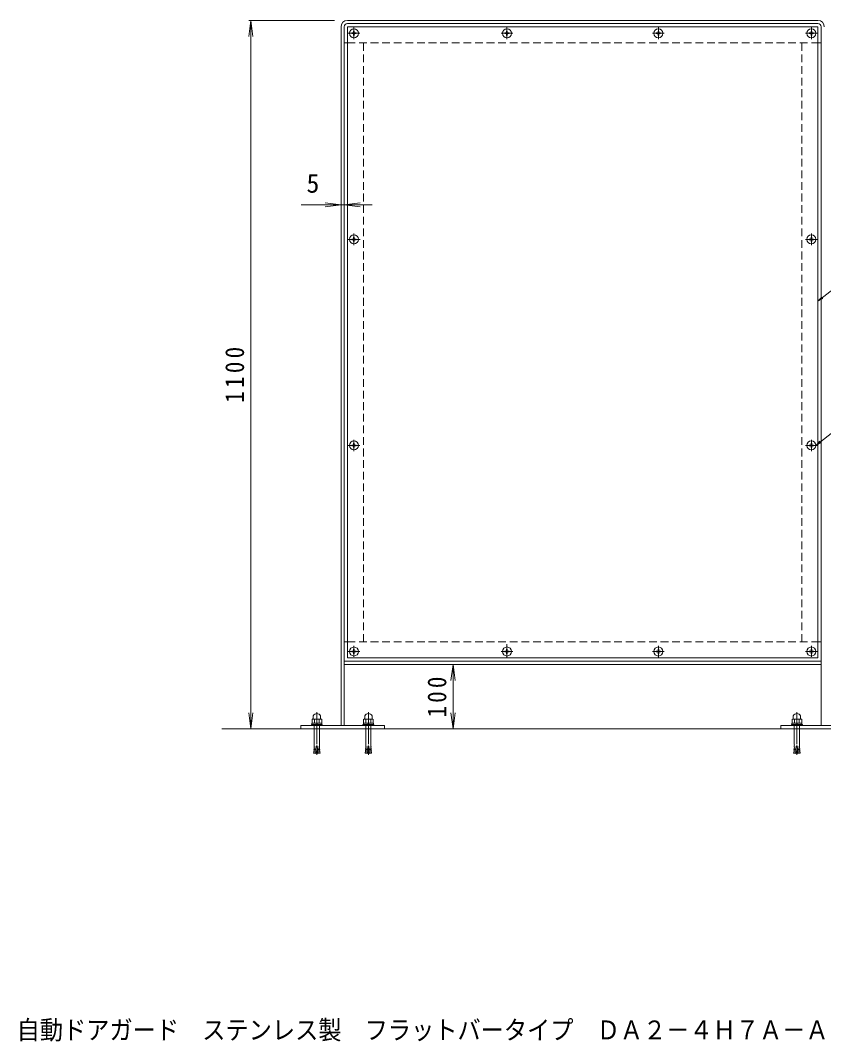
# Model space of a CAD drawing. Units: millimetres, scale not verified. Extents: x -886 to 1168, y -1357 to 1045.
# Drawn here: x -886 to 360, y -1357 to 228 of the extents above; entities that cross this region are included whole.
import ezdxf
from ezdxf.enums import TextEntityAlignment as Align

# ---------------------------------------------------------------- set-up
doc = ezdxf.new("R2010")
doc.units = ezdxf.units.MM
doc.header["$LTSCALE"] = 10
doc.linetypes.add('CHAIN1', pattern=[8, 5, -1, 1, -1])
doc.linetypes.add('DASHED1', pattern=[1.8, 1.2, -0.6])
for name, color, linetype, lineweight in [('0-0', 4, 'Continuous', 13), ('0-1', 3, 'CHAIN1', 13), ('0-2', 6, 'Continuous', 13), ('0-4', 7, 'Continuous', 13), ('0-5', 2, 'Continuous', 13), ('0-9', 2, 'Continuous', 13), ('0-A', 2, 'Continuous', 13), ('0-F', 7, 'Continuous', 13)]:
    doc.layers.add(name, color=color, linetype=linetype, lineweight=lineweight)
doc.styles.add('ＭＳ ゴシック', font='')
doc.styles.get('ＭＳ ゴシック').set_extended_font_data('MS Gothic')

msp = doc.modelspace()

# ---------------------------------------------------------------- linework, layer by layer
at = {"layer": '0-0'}
for p, q in [((-378.71, 228.39), (351.29, 228.39)), ((351.29, 223.39), (-378.71, 223.39)), ((-388.71, 218.39), (-388.71, -866.61)), ((-383.71, 218.39), (-383.71, -866.61)), ((356.29, 218.39), (356.29, -866.61)), ((-383.71, -766.61), (356.29, -766.61)), ((-383.71, -771.61), (356.29, -771.61)), ((-321.21, -866.61), (-451.21, -866.61)), ((-451.21, -866.61), (-451.21, -871.61)), ((-451.21, -871.61), (-321.21, -871.61)), ((-321.21, -866.61), (-321.21, -871.61)), ((293.79, -866.61), (423.79, -866.61)), ((293.79, -866.61), (293.79, -871.61)), ((293.79, -871.61), (423.79, -871.61))]:
    msp.add_line(p, q, dxfattribs=at)
at = {"layer": '0-0', "linetype": 'CHAIN1'}
for p, q in [((-426.21, -845.69), (-426.21, -912.25)), ((-346.21, -845.69), (-346.21, -912.25)), ((318.79, -845.69), (318.79, -912.25))]:
    msp.add_line(p, q, dxfattribs=at)
at = {"layer": '0-0'}
for centre, radius, start, end in [((-378.71, 218.39), 10, 90, 180), ((-378.71, 218.39), 5, 90, 180), ((351.29, 218.39), 10, 0, 90), ((351.29, 218.39), 5, 0, 90)]:
    msp.add_arc(centre, radius, start, end, dxfattribs=at)
at = {"layer": '0-1'}
for p, q in [((-377.72, 208.39), (-359.71, 208.39)), ((-368.71, 217.48), (-368.71, 199.46)), ((-122.2, 208.39), (-140.2, 208.39)), ((-131.21, 217.48), (-131.21, 199.46)), ((94.78, 208.39), (112.79, 208.39)), ((103.79, 217.48), (103.79, 199.46)), ((350.3, 208.39), (332.3, 208.39)), ((341.29, 217.48), (341.29, 199.46)), ((-368.71, -120.7), (-368.71, -102.68)), ((341.29, -120.7), (341.29, -102.68)), ((-377.6, -111.61), (-359.1, -111.61)), ((350.3, -111.61), (332.3, -111.61)), ((-368.71, -440.7), (-368.71, -422.68)), ((341.29, -440.7), (341.29, -422.68)), ((-377.72, -431.61), (-359.71, -431.61)), ((350.3, -431.61), (332.3, -431.61)), ((-368.71, -759.85), (-368.71, -743.05)), ((-131.21, -739.96), (-131.21, -760.68)), ((103.79, -760.7), (103.79, -742.68)), ((341.29, -759.85), (341.29, -743.05)), ((-377.43, -751.61), (-359.39, -751.61)), ((-122.2, -751.61), (-140.2, -751.61)), ((94.78, -751.61), (112.79, -751.61)), ((350.01, -751.61), (331.97, -751.61))]:
    msp.add_line(p, q, dxfattribs=at)
at = {"layer": '0-1', "linetype": 'Continuous'}
for p, q in [((-383.71, 193.39), (-378.71, 193.39)), ((351.29, 193.39), (356.29, 193.39)), ((-383.71, -736.61), (-378.71, -736.61)), ((351.29, -736.61), (356.29, -736.61))]:
    msp.add_line(p, q, dxfattribs=at)
at = {"layer": '0-1', "linetype": 'DASHED1'}
for p, q in [((-378.71, 193.39), (351.29, 193.39)), ((-353.71, 193.39), (-353.71, -736.61)), ((326.29, 193.39), (326.29, -736.61)), ((-378.71, -736.61), (351.29, -736.61))]:
    msp.add_line(p, q, dxfattribs=at)
at = {"layer": '0-2'}
for p, q in [((-378.71, 218.39), (351.29, 218.39)), ((351.29, 218.39), (351.29, -761.61))]:
    msp.add_line(p, q, dxfattribs=at)
msp.add_lwpolyline([(-378.71, 218.39), (-378.71, -761.61), (351.29, -761.61)], dxfattribs=at)
at = {"layer": '0-4'}
for p, q in [((-528.71, 228.39), (-531.97, 203.6)), ((-531.71, 228.39), (-398.71, 228.39)), ((-528.71, -871.61), (-528.71, 228.39)), ((-528.71, 228.39), (-525.45, 203.6)), ((-340.46, -57.97), (-450.54, -57.97)), ((-388.71, -57.97), (-413.5, -54.71)), ((-388.71, -57.97), (-413.5, -61.24)), ((-383.71, -57.97), (-358.92, -54.71)), ((-383.71, -57.97), (-358.92, -61.24)), ((-214.81, -771.61), (-218.08, -796.4)), ((-214.81, -871.61), (-214.81, -771.61)), ((-214.81, -771.61), (-211.55, -796.4)), ((-528.71, -871.61), (-531.97, -846.82)), ((-528.71, -871.61), (-525.45, -846.82)), ((-214.81, -871.61), (-218.08, -846.82)), ((-214.81, -871.61), (-211.55, -846.82))]:
    msp.add_line(p, q, dxfattribs=at)
at = {"layer": '0-5'}
for p, q in [((-431.96, -851.48), (-431.96, -855.96)), ((-420.46, -855.96), (-420.46, -851.48)), ((-351.96, -851.48), (-351.96, -855.96)), ((-340.46, -855.96), (-340.46, -851.48)), ((313.04, -851.48), (313.04, -855.96)), ((324.54, -855.96), (324.54, -851.48)), ((-433.71, -857.26), (-433.71, -862.26)), ((-432.41, -863.01), (-433.71, -862.26)), ((-420.01, -856.51), (-432.41, -856.51)), ((-430.21, -871.61), (-430.21, -896.27)), ((-429.96, -857.26), (-429.96, -862.26)), ((-422.46, -857.26), (-422.46, -862.26)), ((-422.21, -871.61), (-422.21, -896.27)), ((-420.21, -856.39), (-418.7, -857.26)), ((-420.01, -863.01), (-418.7, -862.26)), ((-418.7, -857.26), (-418.7, -862.26)), ((-353.71, -857.26), (-353.71, -862.26)), ((-352.41, -863.01), (-353.71, -862.26)), ((-340.01, -856.51), (-352.41, -856.51)), ((-350.21, -871.61), (-350.21, -896.27)), ((-349.96, -857.26), (-349.96, -862.26)), ((-342.46, -857.26), (-342.46, -862.26)), ((-342.21, -871.61), (-342.21, -896.27)), ((-340.21, -856.39), (-338.7, -857.26)), ((-340.01, -863.01), (-338.7, -862.26)), ((-338.7, -857.26), (-338.7, -862.26)), ((311.28, -857.26), (311.28, -862.26)), ((312.59, -863.01), (311.28, -862.26)), ((324.99, -856.51), (312.59, -856.51)), ((314.79, -871.61), (314.79, -896.27)), ((315.04, -857.26), (315.04, -862.26)), ((322.54, -857.26), (322.54, -862.26)), ((322.79, -871.61), (322.79, -896.27)), ((324.79, -856.39), (326.3, -857.26)), ((324.99, -863.01), (326.3, -862.26)), ((326.3, -857.26), (326.3, -862.26)), ((-427.13, -904.03), (-430.72, -903.72)), ((-430.49, -905.75), (-430.72, -903.72)), ((-426.96, -902.04), (-430.54, -901.73)), ((-430.32, -903.75), (-430.54, -901.73)), ((-426.78, -900.05), (-430.37, -899.73)), ((-430.15, -901.76), (-430.37, -899.73)), ((-426.61, -898.05), (-427.66, -910.01)), ((-426.61, -898.05), (-425.81, -898.05)), ((-425.81, -898.05), (-424.76, -910.01)), ((-425.64, -900.05), (-422.05, -899.73)), ((-425.46, -902.04), (-421.87, -901.73)), ((-425.29, -904.03), (-421.7, -903.72)), ((-422.27, -901.76), (-422.05, -899.73)), ((-422.1, -903.75), (-421.87, -901.73)), ((-421.92, -905.75), (-421.7, -903.72)), ((-347.13, -904.03), (-350.72, -903.72)), ((-350.49, -905.75), (-350.72, -903.72)), ((-346.96, -902.04), (-350.54, -901.73)), ((-350.32, -903.75), (-350.54, -901.73)), ((-346.78, -900.05), (-350.37, -899.73)), ((-350.15, -901.76), (-350.37, -899.73)), ((-346.61, -898.05), (-347.66, -910.01)), ((-346.61, -898.05), (-345.81, -898.05)), ((-345.81, -898.05), (-344.76, -910.01)), ((-345.64, -900.05), (-342.05, -899.73)), ((-345.46, -902.04), (-341.87, -901.73)), ((-345.29, -904.03), (-341.7, -903.72)), ((-342.27, -901.76), (-342.05, -899.73)), ((-342.1, -903.75), (-341.87, -901.73)), ((-341.92, -905.75), (-341.7, -903.72)), ((317.87, -904.03), (314.28, -903.72)), ((314.51, -905.75), (314.28, -903.72)), ((318.04, -902.04), (314.46, -901.73)), ((314.68, -903.75), (314.46, -901.73)), ((318.22, -900.05), (314.63, -899.73)), ((314.85, -901.76), (314.63, -899.73)), ((318.39, -898.05), (317.34, -910.01)), ((318.39, -898.05), (319.19, -898.05)), ((319.19, -898.05), (320.24, -910.01)), ((319.36, -900.05), (322.95, -899.73)), ((319.54, -902.04), (323.13, -901.73)), ((319.71, -904.03), (323.3, -903.72)), ((322.73, -901.76), (322.95, -899.73)), ((322.9, -903.75), (323.13, -901.73)), ((323.08, -905.75), (323.3, -903.72)), ((-431.07, -907.7), (-431.24, -909.7)), ((-431.24, -909.7), (-427.66, -910.01)), ((-427.48, -908.02), (-431.07, -907.7)), ((-427.31, -906.02), (-430.89, -905.71)), ((-430.67, -907.74), (-430.89, -905.71)), ((-425.11, -906.02), (-421.53, -905.71)), ((-424.94, -908.02), (-421.35, -907.7)), ((-421.18, -909.7), (-424.76, -910.01)), ((-421.75, -907.74), (-421.53, -905.71)), ((-421.35, -907.7), (-421.18, -909.7)), ((-351.07, -907.7), (-351.24, -909.7)), ((-351.24, -909.7), (-347.66, -910.01)), ((-347.48, -908.02), (-351.07, -907.7)), ((-347.31, -906.02), (-350.89, -905.71)), ((-350.67, -907.74), (-350.89, -905.71)), ((-345.11, -906.02), (-341.53, -905.71)), ((-344.94, -908.02), (-341.35, -907.7)), ((-341.18, -909.7), (-344.76, -910.01)), ((-341.75, -907.74), (-341.53, -905.71)), ((-341.35, -907.7), (-341.18, -909.7)), ((313.93, -907.7), (313.76, -909.7)), ((313.76, -909.7), (317.34, -910.01)), ((317.52, -908.02), (313.93, -907.7)), ((317.69, -906.02), (314.11, -905.71)), ((314.33, -907.74), (314.11, -905.71)), ((319.89, -906.02), (323.47, -905.71)), ((320.06, -908.02), (323.65, -907.7)), ((323.82, -909.7), (320.24, -910.01)), ((323.25, -907.74), (323.47, -905.71)), ((323.65, -907.7), (323.82, -909.7))]:
    msp.add_line(p, q, dxfattribs=at)
at = {"layer": '0-5', "color": 7}
for p, q in [((-451.21, -871.61), (-573.52, -871.61)), ((-321.21, -871.61), (293.79, -871.61))]:
    msp.add_line(p, q, dxfattribs=at)
at = {"layer": '0-5', "linetype": 'DASHED1'}
for p, q in [((-430.21, -866.61), (-430.21, -871.61)), ((-429.96, -858.29), (-429.96, -862.26)), ((-422.21, -866.61), (-422.21, -871.61)), ((-350.21, -866.61), (-350.21, -871.61)), ((-349.96, -858.29), (-349.96, -862.26)), ((-342.21, -866.61), (-342.21, -871.61)), ((314.79, -866.61), (314.79, -871.61)), ((315.04, -858.29), (315.04, -862.26)), ((322.79, -866.61), (322.79, -871.61))]:
    msp.add_line(p, q, dxfattribs=at)
at = {"layer": '0-5'}
for points in [[(-432.21, -856.39), (-432.22, -856.4), (-433.71, -857.26)], [(-352.21, -856.39), (-352.22, -856.4), (-353.71, -857.26)], [(312.79, -856.39), (312.78, -856.4), (311.28, -857.26)]]:
    msp.add_lwpolyline(points, dxfattribs=at)
for centre, radius, start, end in [((-432.46, -855.96), 0.5, 299.99968, 0), ((-426.21, -854.51), 6.5, 27.79579, 152.20421), ((-419.96, -855.96), 0.5, 180, 240.00032), ((-352.46, -855.96), 0.5, 299.99968, 0), ((-346.21, -854.51), 6.5, 27.79579, 152.20421), ((-339.96, -855.96), 0.5, 180, 240.00032), ((312.54, -855.96), 0.5, 299.99968, 0), ((318.79, -854.51), 6.5, 27.79579, 152.20421), ((325.04, -855.96), 0.5, 180, 240.00032), ((-432.41, -860.87), 4.36, 55.84651, 90.00017), ((-432.41, -858.65), 4.36, 269.99983, 304.15349), ((-426.21, -866.24), 9.73, 67.32404, 112.67596), ((-426.21, -853.27), 9.73, 247.32404, 292.67596), ((-420.01, -860.87), 4.36, 89.99983, 124.15349), ((-420.01, -858.65), 4.36, 235.84651, 270.00017), ((-352.41, -860.87), 4.36, 55.84651, 90.00017), ((-352.41, -858.65), 4.36, 269.99983, 304.15349), ((-346.21, -866.24), 9.73, 67.32404, 112.67596), ((-346.21, -853.27), 9.73, 247.32404, 292.67596), ((-340.01, -860.87), 4.36, 89.99983, 124.15349), ((-340.01, -858.65), 4.36, 235.84651, 270.00017), ((312.59, -860.87), 4.36, 55.84651, 90.00017), ((312.59, -858.65), 4.36, 269.99983, 304.15349), ((318.79, -866.24), 9.73, 67.32404, 112.67596), ((318.79, -853.27), 9.73, 247.32404, 292.67596), ((324.99, -860.87), 4.36, 89.99983, 124.15349), ((324.99, -858.65), 4.36, 235.84651, 270.00017), ((-452.39, -896.98), 22.2, 352.86598, 1.81982), ((-400.03, -896.98), 22.2, 178.18018, 187.13402), ((-372.39, -896.98), 22.2, 352.86598, 1.81982), ((-320.03, -896.98), 22.2, 178.18018, 187.13402), ((292.61, -896.98), 22.2, 352.86598, 1.81982), ((344.97, -896.98), 22.2, 178.18018, 187.13402)]:
    msp.add_arc(centre, radius, start, end, dxfattribs=at)
at = {"layer": '0-9'}
for p, q in [((-434.71, -865.01), (-417.71, -865.01)), ((-433.91, -863.01), (-433.91, -865.01)), ((-426.46, -863.01), (-426.99, -865.01)), ((-425.42, -863.01), (-425.96, -865.01)), ((-417.71, -865.01), (-417.71, -866.61)), ((-354.71, -865.01), (-337.71, -865.01)), ((-353.91, -863.01), (-353.91, -865.01)), ((-346.46, -863.01), (-346.99, -865.01)), ((-345.42, -863.01), (-345.96, -865.01)), ((-337.71, -865.01), (-337.71, -866.61)), ((310.29, -865.01), (327.29, -865.01)), ((311.09, -863.01), (311.09, -865.01)), ((318.54, -863.01), (318, -865.01)), ((319.58, -863.01), (319.04, -865.01)), ((327.29, -865.01), (327.29, -866.61))]:
    msp.add_line(p, q, dxfattribs=at)
for points in [[(-434.71, -865.01), (-434.71, -866.61), (-417.71, -866.61)], [(-433.91, -863.01), (-418.51, -863.01), (-418.51, -865.01)], [(-354.71, -865.01), (-354.71, -866.61), (-337.71, -866.61)], [(-353.91, -863.01), (-338.51, -863.01), (-338.51, -865.01)], [(310.29, -865.01), (310.29, -866.61), (327.29, -866.61)], [(311.09, -863.01), (326.49, -863.01), (326.49, -865.01)]]:
    msp.add_lwpolyline(points, dxfattribs=at)
at = {"layer": '0-A'}
for p, q in [((-372.16, 208.87), (-369.96, 208.91)), ((-369.96, 208.91), (-369.46, 209.14)), ((-369.96, 207.87), (-369.46, 207.64)), ((-369.23, 209.64), (-369.46, 209.14)), ((-369.23, 207.14), (-369.46, 207.64)), ((-369.19, 211.84), (-369.23, 209.64)), ((-369.19, 204.94), (-369.23, 207.14)), ((-368.23, 204.94), (-368.19, 207.14)), ((-368.19, 209.64), (-367.96, 209.14)), ((-368.19, 207.14), (-367.96, 207.64)), ((-367.46, 208.91), (-367.96, 209.14)), ((-367.46, 207.87), (-367.96, 207.64)), ((-365.26, 208.87), (-367.46, 208.91)), ((-134.66, 208.87), (-132.46, 208.91)), ((-132.46, 208.91), (-131.96, 209.14)), ((-132.46, 207.87), (-131.96, 207.64)), ((-131.73, 209.64), (-131.96, 209.14)), ((-131.73, 207.14), (-131.96, 207.64)), ((-131.69, 204.94), (-131.73, 207.14)), ((-130.73, 211.84), (-130.69, 209.64)), ((-130.73, 204.94), (-130.69, 207.14)), ((-130.69, 209.64), (-130.46, 209.14)), ((-130.69, 207.14), (-130.46, 207.64)), ((-129.96, 208.91), (-130.46, 209.14)), ((-129.96, 207.87), (-130.46, 207.64)), ((-127.76, 208.87), (-129.96, 208.91)), ((100.34, 208.87), (102.54, 208.91)), ((102.54, 208.91), (103.04, 209.14)), ((102.54, 207.87), (103.04, 207.64)), ((103.27, 209.64), (103.04, 209.14)), ((103.27, 207.14), (103.04, 207.64)), ((103.31, 211.84), (103.27, 209.64)), ((103.31, 204.94), (103.27, 207.14)), ((104.27, 204.94), (104.31, 207.14)), ((104.31, 209.64), (104.54, 209.14)), ((104.31, 207.14), (104.54, 207.64)), ((105.04, 208.91), (104.54, 209.14)), ((105.04, 207.87), (104.54, 207.64)), ((107.24, 208.87), (105.04, 208.91)), ((337.84, 208.87), (340.04, 208.91)), ((340.04, 208.91), (340.54, 209.14)), ((340.04, 207.87), (340.54, 207.64)), ((340.77, 209.64), (340.54, 209.14)), ((340.77, 207.14), (340.54, 207.64)), ((340.81, 204.94), (340.77, 207.14)), ((341.77, 211.84), (341.81, 209.64)), ((341.77, 204.94), (341.81, 207.14)), ((341.81, 209.64), (342.04, 209.14)), ((341.81, 207.14), (342.04, 207.64)), ((342.54, 208.91), (342.04, 209.14)), ((342.54, 207.87), (342.04, 207.64)), ((344.74, 208.87), (342.54, 208.91)), ((-369.19, 204.94), (-368.23, 204.94)), ((-130.73, 204.94), (-131.69, 204.94)), ((103.31, 204.94), (104.27, 204.94)), ((341.77, 204.94), (340.81, 204.94)), ((-369.96, -111.09), (-369.46, -110.86)), ((-369.23, -110.36), (-369.46, -110.86)), ((-369.19, -108.16), (-369.23, -110.36)), ((-369.19, -108.16), (-368.23, -108.16)), ((-368.23, -108.16), (-368.19, -110.36)), ((-368.19, -110.36), (-367.96, -110.86)), ((-367.46, -111.09), (-367.96, -110.86)), ((340.04, -111.09), (340.54, -110.86)), ((340.77, -110.36), (340.54, -110.86)), ((340.81, -108.16), (340.77, -110.36)), ((341.77, -108.16), (340.81, -108.16)), ((341.77, -108.16), (341.81, -110.36)), ((341.81, -110.36), (342.04, -110.86)), ((342.54, -111.09), (342.04, -110.86)), ((-372.16, -112.09), (-369.96, -112.13)), ((-369.96, -112.13), (-369.46, -112.36)), ((-369.23, -112.86), (-369.46, -112.36)), ((-369.19, -115.06), (-369.23, -112.86)), ((-368.19, -112.86), (-367.96, -112.36)), ((-367.46, -112.13), (-367.96, -112.36)), ((-365.26, -112.09), (-367.46, -112.13)), ((337.84, -112.09), (340.04, -112.13)), ((340.04, -112.13), (340.54, -112.36)), ((340.77, -112.86), (340.54, -112.36)), ((341.77, -115.06), (341.81, -112.86)), ((341.81, -112.86), (342.04, -112.36)), ((342.54, -112.13), (342.04, -112.36)), ((344.74, -112.09), (342.54, -112.13)), ((-372.16, -432.09), (-369.96, -432.13)), ((-369.96, -431.09), (-369.46, -430.86)), ((-369.96, -432.13), (-369.46, -432.36)), ((-369.23, -430.36), (-369.46, -430.86)), ((-369.23, -432.86), (-369.46, -432.36)), ((-369.19, -428.16), (-369.23, -430.36)), ((-369.19, -435.06), (-369.23, -432.86)), ((-369.19, -428.16), (-368.23, -428.16)), ((-368.23, -428.16), (-368.19, -430.36)), ((-368.19, -430.36), (-367.96, -430.86)), ((-368.19, -432.86), (-367.96, -432.36)), ((-367.46, -431.09), (-367.96, -430.86)), ((-367.46, -432.13), (-367.96, -432.36)), ((-365.26, -432.09), (-367.46, -432.13)), ((337.84, -432.09), (340.04, -432.13)), ((340.04, -431.09), (340.54, -430.86)), ((340.04, -432.13), (340.54, -432.36)), ((340.77, -430.36), (340.54, -430.86)), ((340.77, -432.86), (340.54, -432.36)), ((340.81, -428.16), (340.77, -430.36)), ((341.77, -428.16), (340.81, -428.16)), ((341.77, -428.16), (341.81, -430.36)), ((341.77, -435.06), (341.81, -432.86)), ((341.81, -430.36), (342.04, -430.86)), ((341.81, -432.86), (342.04, -432.36)), ((342.54, -431.09), (342.04, -430.86)), ((342.54, -432.13), (342.04, -432.36)), ((344.74, -432.09), (342.54, -432.13)), ((-372.16, -752.09), (-369.96, -752.13)), ((-369.96, -751.09), (-369.46, -750.86)), ((-369.96, -752.13), (-369.46, -752.36)), ((-369.23, -750.36), (-369.46, -750.86)), ((-369.23, -752.86), (-369.46, -752.36)), ((-369.19, -748.16), (-369.23, -750.36)), ((-369.19, -755.06), (-369.23, -752.86)), ((-369.19, -748.16), (-368.23, -748.16)), ((-368.23, -748.16), (-368.19, -750.36)), ((-368.19, -750.36), (-367.96, -750.86)), ((-368.19, -752.86), (-367.96, -752.36)), ((-367.46, -751.09), (-367.96, -750.86)), ((-367.46, -752.13), (-367.96, -752.36)), ((-365.26, -752.09), (-367.46, -752.13)), ((-134.66, -752.09), (-132.46, -752.13)), ((-132.46, -751.09), (-131.96, -750.86)), ((-132.46, -752.13), (-131.96, -752.36)), ((-131.73, -750.36), (-131.96, -750.86)), ((-131.73, -752.86), (-131.96, -752.36)), ((-131.69, -748.16), (-131.73, -750.36)), ((-130.73, -748.16), (-131.69, -748.16)), ((-130.73, -748.16), (-130.69, -750.36)), ((-130.73, -755.06), (-130.69, -752.86)), ((-130.69, -750.36), (-130.46, -750.86)), ((-130.69, -752.86), (-130.46, -752.36)), ((-129.96, -751.09), (-130.46, -750.86)), ((-129.96, -752.13), (-130.46, -752.36)), ((-127.76, -752.09), (-129.96, -752.13)), ((100.34, -752.09), (102.54, -752.13)), ((102.54, -751.09), (103.04, -750.86)), ((102.54, -752.13), (103.04, -752.36)), ((103.27, -750.36), (103.04, -750.86)), ((103.27, -752.86), (103.04, -752.36)), ((103.31, -748.16), (103.27, -750.36)), ((103.31, -755.06), (103.27, -752.86)), ((103.31, -748.16), (104.27, -748.16)), ((104.27, -748.16), (104.31, -750.36)), ((104.31, -750.36), (104.54, -750.86)), ((104.31, -752.86), (104.54, -752.36)), ((105.04, -751.09), (104.54, -750.86)), ((105.04, -752.13), (104.54, -752.36)), ((107.24, -752.09), (105.04, -752.13)), ((337.84, -752.09), (340.04, -752.13)), ((340.04, -751.09), (340.54, -750.86)), ((340.04, -752.13), (340.54, -752.36)), ((340.77, -750.36), (340.54, -750.86)), ((340.77, -752.86), (340.54, -752.36)), ((340.81, -748.16), (340.77, -750.36)), ((341.77, -748.16), (340.81, -748.16)), ((341.77, -748.16), (341.81, -750.36)), ((341.77, -755.06), (341.81, -752.86)), ((341.81, -750.36), (342.04, -750.86)), ((341.81, -752.86), (342.04, -752.36)), ((342.54, -751.09), (342.04, -750.86)), ((342.54, -752.13), (342.04, -752.36)), ((344.74, -752.09), (342.54, -752.13))]:
    msp.add_line(p, q, dxfattribs=at)
for points in [[(-372.16, 208.87), (-372.16, 207.91), (-369.96, 207.87)], [(-369.19, 211.84), (-368.23, 211.84), (-368.19, 209.64)], [(-365.26, 208.87), (-365.26, 207.91), (-367.46, 207.87)], [(-134.66, 208.87), (-134.66, 207.91), (-132.46, 207.87)], [(-130.73, 211.84), (-131.69, 211.84), (-131.73, 209.64)], [(-127.76, 208.87), (-127.76, 207.91), (-129.96, 207.87)], [(100.34, 208.87), (100.34, 207.91), (102.54, 207.87)], [(103.31, 211.84), (104.27, 211.84), (104.31, 209.64)], [(107.24, 208.87), (107.24, 207.91), (105.04, 207.87)], [(337.84, 208.87), (337.84, 207.91), (340.04, 207.87)], [(341.77, 211.84), (340.81, 211.84), (340.77, 209.64)], [(344.74, 208.87), (344.74, 207.91), (342.54, 207.87)], [(-372.16, -112.09), (-372.16, -111.13), (-369.96, -111.09)], [(-369.19, -115.06), (-368.23, -115.06), (-368.19, -112.86)], [(-365.26, -112.09), (-365.26, -111.13), (-367.46, -111.09)], [(337.84, -112.09), (337.84, -111.13), (340.04, -111.09)], [(341.77, -115.06), (340.81, -115.06), (340.77, -112.86)], [(344.74, -112.09), (344.74, -111.13), (342.54, -111.09)], [(-372.16, -432.09), (-372.16, -431.13), (-369.96, -431.09)], [(-369.19, -435.06), (-368.23, -435.06), (-368.19, -432.86)], [(-365.26, -432.09), (-365.26, -431.13), (-367.46, -431.09)], [(337.84, -432.09), (337.84, -431.13), (340.04, -431.09)], [(341.77, -435.06), (340.81, -435.06), (340.77, -432.86)], [(344.74, -432.09), (344.74, -431.13), (342.54, -431.09)], [(-372.16, -752.09), (-372.16, -751.13), (-369.96, -751.09)], [(-369.19, -755.06), (-368.23, -755.06), (-368.19, -752.86)], [(-365.26, -752.09), (-365.26, -751.13), (-367.46, -751.09)], [(-134.66, -752.09), (-134.66, -751.13), (-132.46, -751.09)], [(-130.73, -755.06), (-131.69, -755.06), (-131.73, -752.86)], [(-127.76, -752.09), (-127.76, -751.13), (-129.96, -751.09)], [(100.34, -752.09), (100.34, -751.13), (102.54, -751.09)], [(103.31, -755.06), (104.27, -755.06), (104.31, -752.86)], [(107.24, -752.09), (107.24, -751.13), (105.04, -751.09)], [(337.84, -752.09), (337.84, -751.13), (340.04, -751.09)], [(341.77, -755.06), (340.81, -755.06), (340.77, -752.86)], [(344.74, -752.09), (344.74, -751.13), (342.54, -751.09)]]:
    msp.add_lwpolyline(points, dxfattribs=at)
for centre in [(-368.71, 208.39), (-131.21, 208.39), (103.79, 208.39), (341.29, 208.39), (-368.71, -111.61), (341.29, -111.61), (-368.71, -431.61), (341.29, -431.61), (-368.71, -751.61), (-131.21, -751.61), (103.79, -751.61), (341.29, -751.61)]:
    msp.add_circle(centre, 7, dxfattribs=at)
at = {"layer": '0-F'}
for p, q in [((416.15, -156.8), (351.29, -207.77)), ((351.29, -207.77), (357.58, -201.34)), ((351.29, -207.77), (359.03, -203.18)), ((348.29, -431.61), (354.58, -425.17))]:
    msp.add_line(p, q, dxfattribs=at)
msp.add_lwpolyline([(451.15, -350.77), (348.29, -431.61), (356.03, -427.02)], dxfattribs=at)

# ---------------------------------------------------------------- texts
at = {"layer": '0-0', "color": 2, "style": 'ＭＳ ゴシック', "width": 0.9}
msp.add_text('自動ドアガード\u3000ステンレス製\u3000フラットバータイプ\u3000ＤＡ２－４Ｈ７Ａ－ＡＰ', height=29.33, dxfattribs=at).set_placement((-892.07, -1362.74), align=Align.BOTTOM_LEFT)
at = {"layer": '0-4', "color": 2, "style": 'ＭＳ ゴシック'}
msp.add_text('5', height=29.33, dxfattribs=at).set_placement((-442.27, -47.97), align=Align.BOTTOM_LEFT)
at = {"layer": '0-4', "color": 2, "char_height": 29.33, "attachment_point": 7, "rotation": 90, "style": 'ＭＳ ゴシック'}
for s, insert in [('\\T1.28;\\W0.9;1100', (-538.71, -365.36)), ('\\T1.27;\\W0.9;100', (-224.81, -854.11))]:
    msp.add_mtext(s, dxfattribs=dict(at, insert=insert))

doc.saveas('drawing.dxf')
